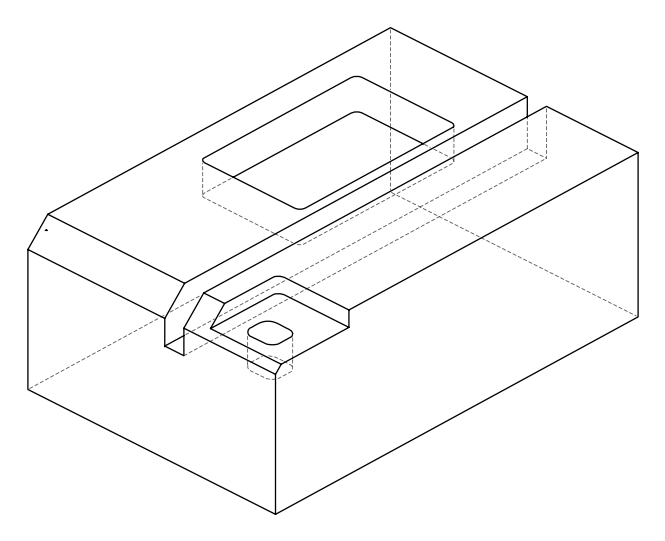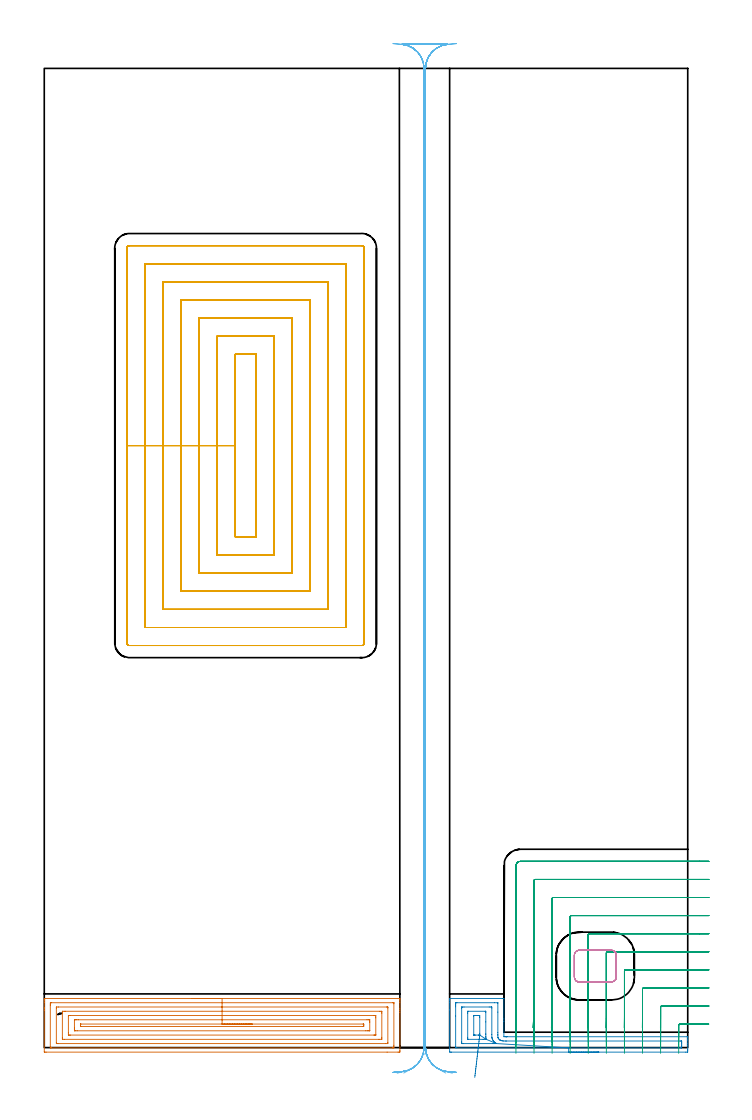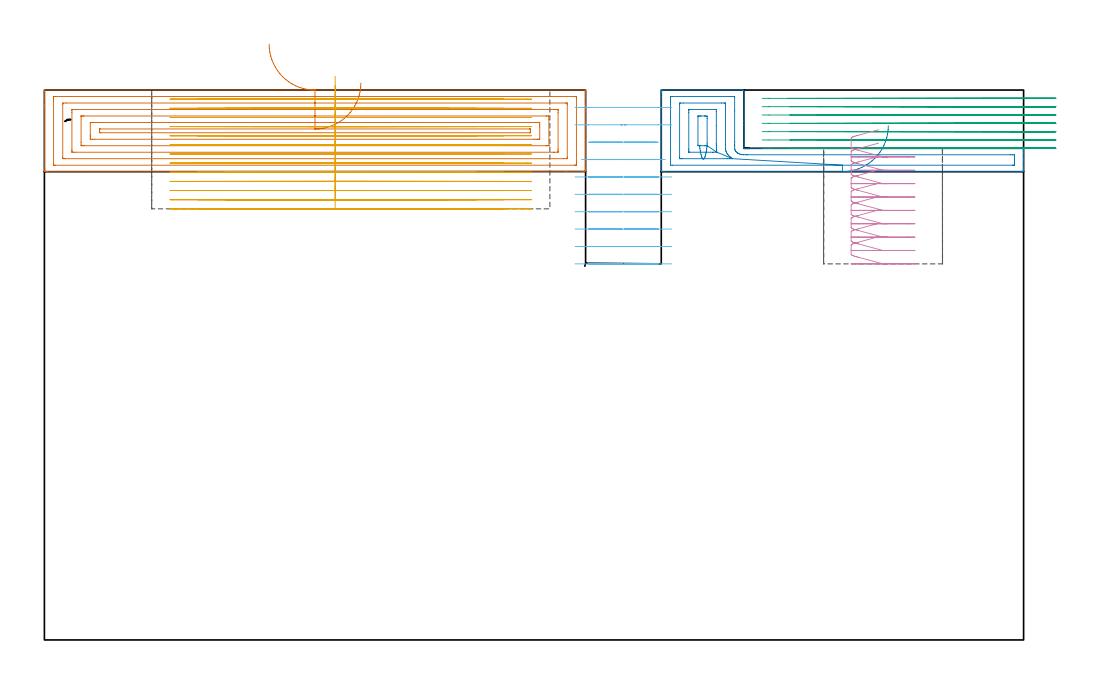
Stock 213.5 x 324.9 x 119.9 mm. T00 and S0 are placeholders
(PLAN: 6 operations, 4 tool changes, 88.9 min)
(1 AREA_MILL | FG_CHAMFER_SURFACE | UGT0205_001 | 6.85 min | 19904 mm3)
(2 AREA_MILL_1 | FG_CHAMFER_SURFACE_1 | UGT0205_001 | 2.33 min | 12997 mm3)
(3 MILL_CORNER_NOTCH_RECTANGULAR | CORNER_NOTCH_RECTANGULAR | NXT0201_009 | Follow Part, ap 2, ae 75% | 10.9 min | 42523 mm3)
(4 MILL_RECTANGULAR_POCKET | POCKET_RECTANGULAR_STRAIGHT | NXT0201_011 | Follow Part, ap 3, ae 75% | 1.69 min | 13440 mm3)
(5 MILL_RECTANGULAR_POCKET_1 | POCKET_RECTANGULAR_STRAIGHT_1 | NXT0201_009 | Follow Part, ap 2, ae 75% | 52.76 min | 315823 mm3)
(6 MILL_RECTANGULAR_SLOT | SLOT_RECTANGULAR | NXT0201_012 | Follow Part, ap 4, ae 75% | 14.38 min | 201051 mm3)
(TOOL UGT0205_001 | Chamfer Mill 20 x 3 x 45 deg. | D20 FL50 Z2)
(TOOL NXT0201_009 | ENDMILL 8mm [2P460-0800-NA 1630] | D8 FL26 Z6)
(TOOL NXT0201_011 | ENDMILL 12mm [2P460-1200-NA 1630] | D12 FL38 Z6)
(TOOL NXT0201_012 | ENDMILL 16mm [2P460-1600-NA 1630] | D16 FL38 Z6)
(OP 1 AREA_MILL)
G17 G21 G94 G90
T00 M6
G54
G17 G0 G90 X49. Y16.3 S1061 M3
G43 Z129.9 H0
G94 G1 X49.038 Z129.028 F250.
X49.152 Z128.163
X49.341 Z127.312
X49.603 Z126.48
X49.937 Z125.674
X50.34 Z124.9
X50.808 Z124.164
X51.34 Z123.472
X51.929 Z122.829
X52.572 Z122.239
X53.264 Z121.708
X54. Z121.24
X54.774 Z120.837
X55.58 Z120.503
X56.412 Z120.241
X57.264 Z120.052
X58.128 Z119.938
X59. Z119.9
X117.851
X117.991 Y16.297 Z119.888
X117.993 Y16.283 Z119.874
X118. Y15.969 Z119.568
Y15.51 Z119.109
Y14.919 Z118.514
Y12.855 Z116.452
Y12.265 Z115.86
Y11.675 Z115.271
Y-1.004 Z102.593
X117.998 Y-1.301 Z102.296
X117.99 Y-1.492 Z102.105
X117.798 Y-1.499 Z102.099
X117.405 Y-1.5 Z102.1
X113.755
X0.595
X0.199 Y-1.496 Z102.102
X0.01 Y-1.492 Z102.106
X0. Y-1.299 Z102.298
Y12.265 Z115.86
Y12.855 Z116.452
Y13.15 Z116.747
Y14.919 Z118.514
Y15.51 Z119.109
Y15.969 Z119.568
X0.007 Y16.283 Z119.874
X0.009 Y16.297 Z119.888
X0.149 Y16.3 Z119.9
X59.
Y14.886 Z118.486
X115.656
X115.842 Y14.885 Z118.485
X115.935 Y14.882 Z118.482
X115.979 Y14.879 Z118.479
X115.99 Y14.876 Z118.476
X115.993 Y14.861 Z118.461
X115.997 Y14.766 Z118.366
X116. Y14.545 Z118.145
Y0.765 Z104.365
X115.998 Y0.392 Z103.992
X115.991 Y0.015 Z103.615
X115.987 Y-0.079 Z103.521
X115.943 Y-0.081 Z103.519
X115.836 Y-0.084 Z103.516
X115.622 Y-0.086 Z103.514
X115.588
X2.344
X2.158 Y-0.085 Z103.515
X2.065 Y-0.082 Z103.518
X2.021 Y-0.079 Z103.521
X2.01 Y-0.076 Z103.524
X2.007 Y-0.061 Z103.539
X2.003 Y0.034 Z103.634
X2. Y0.255 Z103.855
Y14.035 Z117.635
X2.002 Y14.408 Z118.008
X2.009 Y14.785 Z118.385
X2.013 Y14.879 Z118.479
X2.057 Y14.881 Z118.481
X2.164 Y14.884 Z118.484
X2.378 Y14.886 Z118.486
X2.412
X59.
Y13.472 Z117.072
X113.515 Y13.471 Z117.071
X113.839 Y13.47 Z117.07
X113.946 Y13.467 Z117.067
X113.977 Y13.465 Z117.065
X113.99 Y13.416 Z117.016
X113.996 Y13.31 Z116.91
X113.999 Y13.15 Z116.75
Y1.65 Z105.25
X113.998 Y1.492 Z105.092
X113.99 Y1.337 Z104.937
X113.839 Y1.334 Z104.934
X113.27 Y1.329 Z104.929
X4.485
X4.161 Y1.33 Z104.93
X4.054 Y1.332 Z104.932
X4.023 Y1.335 Z104.935
X4.01 Y1.384 Z104.984
X4.004 Y1.49 Z105.09
X4.001 Y1.65 Z105.25
Y13.15 Z116.75
X4.002 Y13.308 Z116.908
X4.01 Y13.463 Z117.063
X4.161 Y13.466 Z117.066
X4.73 Y13.471 Z117.071
X59. Y13.472 Z117.072
Y12.057 Z115.657
X111.374
X111.907 Y12.052 Z115.652
X111.965 Y12.05 Z115.65
X111.99 Y12.042 Z115.642
X111.992 Y11.999 Z115.599
X111.996 Y11.812 Z115.412
X112. Y11.436 Z115.036
Y3.419 Z107.019
X111.996 Y3.004 Z106.604
X111.992 Y2.797 Z106.397
X111.99 Y2.752 Z106.352
X111.942 Y2.749 Z106.349
X111.843 Y2.746 Z106.346
X111.164 Y2.743 Z106.343
X110.954
X6.626
X6.093 Y2.748 Z106.348
X6.035 Y2.75 Z106.35
X6.01 Y2.758 Z106.358
X6.008 Y2.801 Z106.401
X6.004 Y2.988 Z106.588
X6. Y3.364 Z106.964
Y11.381 Z114.981
X6.004 Y11.796 Z115.396
X6.008 Y12.003 Z115.603
X6.01 Y12.048 Z115.648
X6.058 Y12.051 Z115.651
X6.158 Y12.054 Z115.654
X6.836 Y12.057 Z115.657
X7.046
X59.
Y10.643 Z114.243
X109.38
X109.528 Y10.642 Z114.242
X109.824 Y10.636 Z114.236
X109.991 Y10.631 Z114.231
X109.994 Y10.584 Z114.184
X109.997 Y10.496 Z114.096
X110. Y9.881 Z113.481
Y4.227 Z107.827
X109.999 Y4.189 Z107.789
X109.995 Y4.17 Z107.77
X109.992 Y4.166 Z107.766
X109.972 Y4.163 Z107.763
X109.676 Y4.158 Z107.758
X109.528 Y4.157 Z107.757
X109.38
X8.62
X8.472 Y4.158 Z107.758
X8.176 Y4.164 Z107.764
X8.009 Y4.169 Z107.769
X8.006 Y4.216 Z107.816
X8.003 Y4.304 Z107.904
X8. Y4.919 Z108.519
Y10.573 Z114.173
X8.001 Y10.611 Z114.211
X8.005 Y10.63 Z114.23
X8.008 Y10.634 Z114.234
X8.029 Y10.637 Z114.237
X8.324 Y10.642 Z114.242
X8.472 Y10.643 Z114.243
X8.62
X59.
Y9.229 Z112.829
X107.091
X107.597 Y9.227 Z112.827
X107.987 Y9.225 Z112.825
X107.991 Y9.222 Z112.822
X107.997 Y9.214 Z112.814
X107.999 Y8.727 Z112.327
X108. Y8.327 Z111.927
X107.998 Y5.675 Z109.275
X107.994 Y5.616 Z109.216
X107.991 Y5.585 Z109.185
X107.973 Y5.578 Z109.178
X107.85 Y5.575 Z109.175
X107.597 Y5.573 Z109.173
X107.211 Y5.571 Z109.171
X106.705
X10.909
X10.403 Y5.573 Z109.173
X10.013 Y5.575 Z109.175
X10.009 Y5.578 Z109.178
X10.003 Y5.586 Z109.186
X10.001 Y6.073 Z109.673
X10. Y6.473 Z110.073
X10.002 Y9.125 Z112.725
X10.006 Y9.184 Z112.784
X10.01 Y9.215 Z112.815
X10.027 Y9.222 Z112.822
X10.15 Y9.225 Z112.825
X10.403 Y9.227 Z112.827
X10.789 Y9.229 Z112.829
X11.295
X59.
Y7.815 Z111.415
X105.813 Y7.814 Z111.414
X105.843 Y7.813 Z111.413
X105.991 Y7.802 Z111.402
X105.998 Y7.761 Z111.361
X105.999 Y7.747 Z111.347
X106. Y7.657 Z111.257
X105.999 Y7.307 Z110.907
X105.998 Y7.215 Z110.815
X105.99 Y7.03 Z110.63
X105.987 Y6.991 Z110.591
X105.969 Y6.989 Z110.589
X105.918 Y6.987 Z110.587
X105.813 Y6.985 Z110.585
X105.786
X12.187 Y6.986 Z110.586
X12.157 Y6.987 Z110.587
X12.009 Y6.998 Z110.598
X12.002 Y7.039 Z110.639
X12.001 Y7.053 Z110.653
X12. Y7.143 Z110.743
Y7.246 Z110.846
X12.005 Y7.598 Z111.198
X12.01 Y7.767 Z111.367
X12.017 Y7.809 Z111.409
X12.023 Y7.811 Z111.411
X12.075 Y7.813 Z111.413
X12.183 Y7.815 Z111.415
X59.
X59.872 Z111.453
X60.736 Z111.567
X61.588 Z111.755
X62.42 Z112.018
X63.226 Z112.352
X64. Z112.754
X64.736 Z113.223
X65.428 Z113.754
X66.071 Z114.344
X66.66 Z114.987
X67.192 Z115.679
X67.66 Z116.415
X68.063 Z117.188
X68.397 Z117.994
X68.659 Z118.826
X68.848 Z119.678
X68.962 Z120.543
X69. Z121.415
G0 Z129.9
M5
M2
(OP 2 AREA_MILL_1)
G17 G21 G94 G90
T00 M6
G54
G17 G0 G90 X184. Y-1.5 S1061 M3
G43 Z129.9 H0
Z112.1
G94 G1 X183.962 Z111.228 F250.
X183.848 Z110.364
X183.659 Z109.512
X183.397 Z108.68
X183.063 Z107.874
X182.66 Z107.1
X182.191 Z106.364
X181.66 Z105.672
X181.071 Z105.029
X180.428 Z104.44
X179.736 Z103.908
X179. Z103.44
X178.226 Z103.037
X177.42 Z102.703
X176.588 Z102.441
X175.736 Z102.252
X174.872 Z102.138
X174. Z102.1
X135.123
X134.727 Y-1.496 Z102.102
X134.51 Y-1.492 Z102.106
X134.5 Y-1.272 Z102.326
Y12.533 Z116.129
Y14.919 Z118.514
Y15.618 Z119.217
Y15.909 Z119.508
Y16.282 Z119.873
X134.51 Y16.301 Z119.892
X134.635 Y16.3 Z119.898
X134.676 Y16.299 Z119.899
X152.104 Y16.3 Z119.9
X152.491 Y16.293 Z119.893
X152.5 Y16.252 Z119.852
Y9.511 Z113.111
Y8.727 Z112.321
Y3.603 Z107.197
X152.998 Y3.602
X153.159 Y3.61 Z107.189
X153.187
X153.277 Y3.6 Z107.2
X153.453
X153.456 Y3.606 Z107.186
X153.468 Y3.602 Z107.192
X153.48 Y3.6 Z107.2
X213.324
X213.49 Y3.597 Z107.188
X213.496 Y3.53 Z107.122
X213.5 Y3.457 Z107.057
Y3.233 Z106.832
Y2.535 Z106.129
Y1.301 Z104.898
Y0.765 Z104.359
Y-0.736 Z102.86
X213.497 Y-1.004 Z102.592
X213.491 Y-1.491 Z102.105
X213.372 Y-1.494 Z102.103
X212.877 Y-1.5 Z102.1
X174.
Y-0.086 Z103.514
X136.876 Y-0.085 Z103.515
X136.51 Y-0.077 Z103.523
X136.506 Y0.039 Z103.639
X136.501 Y0.286 Z103.886
X136.5 Y10.46 Z114.06
Y13.557 Z117.157
X136.501 Y14.035 Z117.635
X136.502 Y14.439 Z118.039
X136.51 Y14.847 Z118.447
X136.517 Y14.879 Z118.479
X136.536 Y14.881 Z118.481
X136.589 Y14.883 Z118.483
X136.696 Y14.884 Z118.484
X136.911 Y14.885 Z118.485
X149.423 Y14.886 Z118.486
X150.316 Y14.884 Z118.484
X150.353
X150.491 Y14.875 Z118.475
X150.497 Y14.835 Z118.435
X150.499 Y14.822 Z118.422
X150.5 Y11.778 Z115.378
Y5.007 Z108.607
X150.502 Y4.304 Z107.904
X150.503 Y4.119 Z107.719
X150.526 Y3.419 Z107.019
X150.553 Y3.308 Z106.908
X150.627 Y3.112 Z106.712
X150.722 Y2.969 Z106.569
X150.854 Y2.809 Z106.409
X151.113 Y2.591 Z106.191
X151.188 Y2.535 Z106.135
X151.21 Y2.52 Z106.12
X151.245 Y2.5 Z106.1
X151.582 Y2.352 Z105.952
X151.79 Y2.286 Z105.886
X152.104 Y2.221 Z105.821
X152.449 Y2.193 Z105.793
X152.998 Y2.188 Z105.788
X153.35 Y2.186 Z105.786
X210.549 Y2.185 Z105.785
X211.089 Y2.182 Z105.782
X211.449 Y2.179 Z105.779
X211.49 Y2.172 Z105.772
X211.496 Y2.132 Z105.732
X211.499 Y1.65 Z105.25
X211.5 Y1.244 Z104.844
X211.499 Y0.765 Z104.365
X211.498 Y0.361 Z103.961
X211.49 Y-0.047 Z103.553
X211.483 Y-0.08 Z103.52
X211.464 Y-0.081 Z103.519
X211.412 Y-0.084 Z103.516
X211.304 Y-0.085 Z103.515
X211.089 Y-0.086 Z103.514
X174.
X150.048 Y1.335 Z104.935
X149.744 Y1.331 Z104.931
X149.423 Y1.33 Z104.93
X148.854 Y1.329 Z104.929
X139.022
X138.698 Y1.33 Z104.93
X138.59 Y1.332 Z104.932
X138.513 Y1.335 Z104.935
X138.508 Y1.454 Z105.054
X138.503 Y1.65 Z105.25
X138.5 Y1.845 Z105.445
X138.501 Y13.15 Z116.75
Y13.345 Z116.945
X138.506 Y13.411 Z117.011
X138.51 Y13.458 Z117.058
X138.538 Y13.464 Z117.064
X138.698 Y13.466 Z117.066
X139.269 Y13.47 Z117.07
X147.635 Y13.471 Z117.071
X148.206 Y13.47 Z117.07
X148.388 Y13.466 Z117.066
X148.447 Y13.464 Z117.064
X148.49 Y13.451 Z117.051
X148.5 Y13.15 Z116.75
X148.501 Y4.304 Z107.904
X148.516 Y3.432 Z107.032
X148.517 Y3.419 Z107.019
X148.529 Y3.265 Z106.865
X148.604 Y2.991 Z106.591
X148.651 Y2.869 Z106.469
X148.715 Y2.711 Z106.311
X148.808 Y2.535 Z106.135
X148.957 Y2.303 Z105.903
X149.061 Y2.176 Z105.776
X149.178 Y2.038 Z105.638
X149.423 Y1.815 Z105.415
X149.62 Y1.65 Z105.25
X150.048 Y1.335 Z104.935
X146.613 Y2.753 Z106.353
X146.524 Y2.749 Z106.349
X145.848 Y2.744 Z106.344
X145.637 Y2.743 Z106.343
X140.62
X140.565 Y2.744 Z106.344
X140.526 Y2.747 Z106.347
X140.51 Y2.749 Z106.349
X140.509 Y2.769 Z106.369
X140.504 Y2.981 Z106.581
X140.5 Y3.405 Z107.005
Y11.366 Z114.966
X140.505 Y11.816 Z115.416
X140.51 Y12.033 Z115.633
X140.514 Y12.05 Z115.65
X140.54 Y12.052 Z115.652
X140.599 Y12.055 Z115.655
X140.697 Y12.056 Z115.656
X146.287 Y12.057 Z115.657
X146.401 Y12.055 Z115.655
X146.458 Y12.053 Z115.653
X146.481 Y12.051 Z115.651
X146.49 Y12.04 Z115.64
X146.498 Y11.622 Z115.222
X146.5 Y8.524 Z112.124
X146.501 Y4.542 Z108.142
X146.504 Y4.304 Z107.904
X146.515 Y3.643 Z107.243
X146.526 Y3.419 Z107.019
X146.557 Y3.074 Z106.674
X146.613 Y2.753 Z106.353
X144.493 Y4.17 Z107.77
X144.487 Y4.164 Z107.764
X144.456 Y4.161 Z107.761
X144.357 Y4.158 Z107.758
X144.209 Y4.157 Z107.757
X144.06
X143.018 Y4.158 Z107.758
X142.721 Y4.161 Z107.761
X142.526 Y4.164 Z107.764
X142.509 Y4.171 Z107.771
X142.506 Y4.182 Z107.782
X142.503 Y4.21 Z107.81
X142.501 Y4.304 Z107.904
Y10.496 Z114.096
X142.503 Y10.579 Z114.179
X142.506 Y10.619 Z114.219
X142.509 Y10.634 Z114.234
X142.576 Y10.636 Z114.236
X142.871 Y10.641 Z114.241
X143.019 Y10.642 Z114.242
X143.167
X143.913
X144.06
X144.208 Y10.64 Z114.24
X144.49 Y10.634 Z114.234
X144.493 Y10.496 Z114.096
X144.499 Y10.062 Z113.662
X144.5 Y4.753 Z108.353
X144.499 Y4.304 Z107.904
X144.496 Y4.195 Z107.795
X144.493 Y4.17 Z107.77
X144.417 Y3.529 Z107.183
X144.336 Y2.84 Z106.654
X144.25 Y2.107 Z106.188
X144.16 Y1.338 Z105.788
X144.065 Y0.536 Z105.456
X143.968 Y-0.291 Z105.197
X143.868 Y-1.138 Z105.011
X143.767 Y-1.997 Z104.9
X143.665 Y-2.863 Z104.865
X143.564 Y-3.728 Z104.906
X143.463 Y-4.587 Z105.023
X143.363 Y-5.432 Z105.215
X143.266 Y-6.258 Z105.48
X143.172 Y-7.057 Z105.817
X143.082 Y-7.824 Z106.222
X142.996 Y-8.553 Z106.693
X142.915 Y-9.239 Z107.227
X142.841 Y-9.875 Z107.818
G0 Z129.9
M5
M2
(OP 3 MILL_CORNER_NOTCH_RECTANGULAR)
G17 G21 G94 G90
T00 M6
G54
G17 G0 G90 X220.5 Y13.8 S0 M3
G43 Z129.9 H1
Z118.086
G94 G1 X217.5 F250.
X204.896 F500.
G3 X204.5 Y13.404 R0.4
G1 Y10.466
G2 X204.492 Y9.6 R48.
G1 X204.438 Y6.6 F250.
G0 Z129.9
X220.5 Y19.8
Z118.086
G1 X217.5
X198.896 F500.
G3 X198.5 Y19.404 R0.4
G1 Y10.466
G2 X198.491 Y9.6 R42.
G1 X198.429 Y6.601 F250.
G0 Z129.9
X220.5 Y25.8
Z118.086
G1 X217.5
X192.897 F500.
G3 X192.5 Y25.403 R0.4
G1 Y10.466
G2 X192.49 Y9.6 R36.
G1 X192.417 Y6.601 F250.
G0 Z129.9
X220.5 Y31.8
Z118.086
G1 X217.5
X186.897 F500.
G3 X186.5 Y31.403 R0.4
G1 Y10.466
G2 X186.488 Y9.6 R30.
G1 X186.401 Y6.601 F250.
G0 Z129.9
X220.5 Y37.8
Z118.086
G1 X217.5
X180.897 F500.
G3 X180.5 Y37.403 R0.4
G1 Y10.466
G2 X180.484 Y9.6 R24.
G1 X180.376 Y6.602 F250.
G0 Z129.9
X220.5 Y43.8
Z118.086
G1 X217.5
X174.897 F500.
G3 X174.5 Y43.403 R0.4
G1 Y10.466
G2 X174.479 Y9.6 R18.
G1 X174.335 Y6.603 F250.
G0 Z129.9
X220.5 Y49.8
Z118.086
G1 X217.5
X168.897 F500.
G3 X168.5 Y49.403 R0.4
G1 Y10.466
G2 X168.469 Y9.6 R12.
G1 X168.252 Y6.608 F250.
G0 Z129.9
X220.5 Y55.8
Z118.086
G1 X217.5
X162.897 F500.
G3 X162.5 Y55.403 R0.4
G1 Y10.466
G2 X162.437 Y9.6 R6.
G1 X162.004 Y6.631 F250.
G0 Z129.9
X220.5 Y61.8
Z118.086
G1 X217.5
X158. F500.
G3 X156.5 Y60.3 R1.5
G1 Y10.466
Y7.466 F250.
G0 Z129.9
X220.5 Y13.8
Z116.271
G1 X217.5
X204.896 F500.
G3 X204.5 Y13.404 R0.4
G1 Y9.6
Y6.6 F250.
G0 Z129.9
X220.5 Y19.8
Z116.271
G1 X217.5
X198.896 F500.
G3 X198.5 Y19.404 R0.4
G1 Y9.6
Y6.6 F250.
G0 Z129.9
X220.5 Y25.8
Z116.271
G1 X217.5
X192.897 F500.
G3 X192.5 Y25.403 R0.4
G1 Y9.6
Y6.6 F250.
G0 Z129.9
X220.5 Y31.8
Z116.271
G1 X217.5
X186.897 F500.
G3 X186.5 Y31.403 R0.4
G1 Y9.6
Y6.6 F250.
G0 Z129.9
X220.5 Y37.8
Z116.271
G1 X217.5
X180.897 F500.
G3 X180.5 Y37.403 R0.4
G1 Y9.6
Y6.6 F250.
G0 Z129.9
X220.5 Y43.8
Z116.271
G1 X217.5
X174.897 F500.
G3 X174.5 Y43.403 R0.4
G1 Y9.6
Y6.6 F250.
G0 Z129.9
X220.5 Y49.8
Z116.271
G1 X217.5
X168.897 F500.
G3 X168.5 Y49.403 R0.4
G1 Y9.6
Y6.6 F250.
G0 Z129.9
X220.5 Y55.8
Z116.271
G1 X217.5
X162.897 F500.
G3 X162.5 Y55.403 R0.4
G1 Y9.6
Y6.6 F250.
G0 Z129.9
X220.5 Y61.8
Z116.271
G1 X217.5
X158. F500.
G3 X156.5 Y60.3 R1.5
G1 Y9.6
Y6.6 F250.
G0 Z129.9
X220.5 Y13.8
Z114.457
G1 X217.5
X204.896 F500.
G3 X204.5 Y13.404 R0.4
G1 Y8.357
Y5.357 F250.
G0 Z129.9
X220.5 Y19.8
Z114.457
G1 X217.5
X198.896 F500.
G3 X198.5 Y19.404 R0.4
G1 Y8.357
Y5.357 F250.
G0 Z129.9
X220.5 Y25.8
Z114.457
G1 X217.5
X192.897 F500.
G3 X192.5 Y25.403 R0.4
G1 Y8.357
Y5.357 F250.
G0 Z129.9
X220.5 Y31.8
Z114.457
G1 X217.5
X186.897 F500.
G3 X186.5 Y31.403 R0.4
G1 Y8.357
Y5.357 F250.
G0 Z129.9
X220.5 Y37.8
Z114.457
G1 X217.5
X180.897 F500.
G3 X180.5 Y37.403 R0.4
G1 Y8.357
Y5.357 F250.
G0 Z129.9
X220.5 Y43.8
Z114.457
G1 X217.5
X174.897 F500.
G3 X174.5 Y43.403 R0.4
G1 Y8.357
Y5.357 F250.
G0 Z129.9
X220.5 Y49.8
Z114.457
G1 X217.5
X168.897 F500.
G3 X168.5 Y49.403 R0.4
G1 Y8.357
Y5.357 F250.
G0 Z129.9
X220.5 Y55.8
Z114.457
G1 X217.5
X162.897 F500.
G3 X162.5 Y55.403 R0.4
G1 Y8.357
Y5.357 F250.
G0 Z129.9
X220.5 Y61.8
Z114.457
G1 X217.5
X158. F500.
G3 X156.5 Y60.3 R1.5
G1 Y8.357
Y5.357 F250.
G0 Z129.9
X219.411 Y7.8
Z112.643
G1 X216.411
X210.896
G3 X210.5 Y7.404 R0.4
G1 Y6.543
Y3.543
G0 Z129.9
X220.5 Y13.8
Z112.643
G1 X217.5
X204.896 F500.
G3 X204.5 Y13.404 R0.4
G1 Y6.543
Y3.543 F250.
G0 Z129.9
X220.5 Y19.8
Z112.643
G1 X217.5
X198.896 F500.
G3 X198.5 Y19.404 R0.4
G1 Y6.543
Y3.543 F250.
G0 Z129.9
X220.5 Y25.8
Z112.643
G1 X217.5
X192.897 F500.
G3 X192.5 Y25.403 R0.4
G1 Y6.543
Y3.543 F250.
G0 Z129.9
X220.5 Y31.8
Z112.643
G1 X217.5
X186.897 F500.
G3 X186.5 Y31.403 R0.4
G1 Y6.543
Y3.543 F250.
G0 Z129.9
X220.5 Y37.8
Z112.643
G1 X217.5
X180.897 F500.
G3 X180.5 Y37.403 R0.4
G1 Y6.543
Y3.543 F250.
G0 Z129.9
X220.5 Y43.8
Z112.643
G1 X217.5
X174.897 F500.
G3 X174.5 Y43.403 R0.4
G1 Y6.543
Y3.543 F250.
G0 Z129.9
X220.5 Y49.8
Z112.643
G1 X217.5
X168.897 F500.
G3 X168.5 Y49.403 R0.4
G1 Y6.543
Y3.543 F250.
G0 Z129.9
X220.5 Y55.8
Z112.643
G1 X217.5
X162.897 F500.
G3 X162.5 Y55.403 R0.4
G1 Y6.543
Y3.543 F250.
G0 Z129.9
X220.5 Y61.8
Z112.643
G1 X217.5
X158. F500.
G3 X156.5 Y60.3 R1.5
G1 Y6.543
Y3.543 F250.
G0 Z129.9
X220.39 Y7.8
Z110.829
G1 X217.39
X210.896 F500.
G3 X210.5 Y7.404 R0.4
G1 Y4.729
Y1.729 F250.
G0 Z129.9
X220.5 Y13.8
Z110.829
G1 X217.5
X204.896 F500.
G3 X204.5 Y13.404 R0.4
G1 Y4.729
Y1.729 F250.
G0 Z129.9
X220.5 Y19.8
Z110.829
G1 X217.5
X198.896 F500.
G3 X198.5 Y19.404 R0.4
G1 Y4.729
Y1.729 F250.
G0 Z129.9
X220.5 Y25.8
Z110.829
G1 X217.5
X192.897 F500.
G3 X192.5 Y25.403 R0.4
G1 Y4.729
Y1.729 F250.
G0 Z129.9
X220.5 Y31.8
Z110.829
G1 X217.5
X186.897 F500.
G3 X186.5 Y31.403 R0.4
G1 Y4.729
Y1.729 F250.
G0 Z129.9
X220.5 Y37.8
Z110.829
G1 X217.5
X180.897 F500.
G3 X180.5 Y37.403 R0.4
G1 Y4.729
Y1.729 F250.
G0 Z129.9
X220.5 Y43.8
Z110.829
G1 X217.5
X174.897 F500.
G3 X174.5 Y43.403 R0.4
G1 Y4.729
Y1.729 F250.
G0 Z129.9
X220.5 Y49.8
Z110.829
G1 X217.5
X168.897 F500.
G3 X168.5 Y49.403 R0.4
G1 Y4.729
Y1.729 F250.
G0 Z129.9
X220.5 Y55.8
Z110.829
G1 X217.5
X162.897 F500.
G3 X162.5 Y55.403 R0.4
G1 Y4.729
Y1.729 F250.
G0 Z129.9
X220.5 Y61.8
Z110.829
G1 X217.5
X158. F500.
G3 X156.5 Y60.3 R1.5
G1 Y4.729
Y1.729 F250.
G0 Z129.9
X220.5 Y7.8
Z109.014
G1 X217.5
X210.896 F500.
G3 X210.5 Y7.404 R0.4
G1 Y2.914
Y-0.086 F250.
G0 Z129.9
X220.5 Y13.8
Z109.014
G1 X217.5
X204.896 F500.
G3 X204.5 Y13.404 R0.4
G1 Y2.914
Y-0.086 F250.
G0 Z129.9
X220.5 Y19.8
Z109.014
G1 X217.5
X198.896 F500.
G3 X198.5 Y19.404 R0.4
G1 Y2.914
Y-0.086 F250.
G0 Z129.9
X220.5 Y25.8
Z109.014
G1 X217.5
X192.897 F500.
G3 X192.5 Y25.403 R0.4
G1 Y2.914
Y-0.086 F250.
G0 Z129.9
X220.5 Y31.8
Z109.014
G1 X217.5
X186.897 F500.
G3 X186.5 Y31.403 R0.4
G1 Y2.914
Y-0.086 F250.
G0 Z129.9
X220.5 Y37.8
Z109.014
G1 X217.5
X180.897 F500.
G3 X180.5 Y37.403 R0.4
G1 Y2.914
Y-0.086 F250.
G0 Z129.9
X220.5 Y43.8
Z109.014
G1 X217.5
X174.897 F500.
G3 X174.5 Y43.403 R0.4
G1 Y2.914
Y-0.086 F250.
G0 Z129.9
X220.5 Y49.8
Z109.014
G1 X217.5
X168.897 F500.
G3 X168.5 Y49.403 R0.4
G1 Y2.914
Y-0.086 F250.
G0 Z129.9
X220.5 Y55.8
Z109.014
G1 X217.5
X162.897 F500.
G3 X162.5 Y55.403 R0.4
G1 Y2.914
Y-0.086 F250.
G0 Z129.9
X220.5 Y61.8
Z109.014
G1 X217.5
X158. F500.
G3 X156.5 Y60.3 R1.5
G1 Y2.914
Y-0.086 F250.
G0 Z129.9
X220.5 Y7.8
Z107.2
G1 X217.5
X210.896 F500.
G3 X210.5 Y7.404 R0.4
G1 Y1.102
Y-1.898 F250.
G0 Z129.9
X220.5 Y13.8
Z107.2
G1 X217.5
X204.896 F500.
G3 X204.5 Y13.404 R0.4
G1 Y1.101
Y-1.899 F250.
G0 Z129.9
X220.5 Y19.8
Z107.2
G1 X217.5
X198.896 F500.
G3 X198.5 Y19.404 R0.4
G1 Y1.101
Y-1.899 F250.
G0 Z129.9
X220.5 Y25.8
Z107.2
G1 X217.5
X192.897 F500.
G3 X192.5 Y25.403 R0.4
G1 Y1.101
Y-1.899 F250.
G0 Z129.9
X220.5 Y31.8
Z107.2
G1 X217.5
X186.897 F500.
G3 X186.5 Y31.403 R0.4
G1 Y1.101
Y-1.899 F250.
G0 Z129.9
X220.5 Y37.8
Z107.2
G1 X217.5
X180.897 F500.
G3 X180.5 Y37.403 R0.4
G1 Y1.101
Y-1.899 F250.
G0 Z129.9
X220.5 Y43.8
Z107.2
G1 X217.5
X174.897 F500.
G3 X174.5 Y43.403 R0.4
G1 Y1.101
Y-1.899 F250.
G0 Z129.9
X220.5 Y49.8
Z107.2
G1 X217.5
X168.897 F500.
G3 X168.5 Y49.403 R0.4
G1 Y1.101
Y-1.899 F250.
G0 Z129.9
X220.5 Y55.8
Z107.2
G1 X217.5
X162.897 F500.
G3 X162.5 Y55.403 R0.4
G1 Y1.101
Y-1.899 F250.
G0 Z129.9
X220.5 Y61.8
Z107.2
G1 X217.5
X158. F500.
G3 X156.5 Y60.3 R1.5
G1 Y1.101
Y-1.899 F250.
G0 Z129.9
M5
M2
(OP 4 MILL_RECTANGULAR_POCKET)
G17 G21 G94 G90
T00 M6
G54
G17 G0 G90 X181.892 Y32.3 S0 M3
G43 Z129.9 H1
Z111.238
G94 G1 X177.373 Z110.028 F250.
X177.055 Y32.242 Z109.941
X176.755 Y32.122 Z109.854
X176.485 Y31.943 Z109.768
X176.257 Y31.715 Z109.681
X176.078 Y31.445 Z109.594
X175.958 Y31.145 Z109.508
X175.9 Y30.827 Z109.421
Y23.273 Z107.397
X175.958 Y22.955 Z107.31
X176.078 Y22.655 Z107.224
X176.257 Y22.385 Z107.137
X176.485 Y22.157 Z107.05
X176.755 Y21.978 Z106.964
X177.055 Y21.858 Z106.877
X177.373 Y21.8 Z106.79
X177.5 Z106.757
X182.85 Z105.323
X188.2 F500.
G3 X189.8 Y23.4 R1.6
G1 Y30.7
G3 X188.2 Y32.3 R1.6
G1 X177.5
G3 X175.9 Y30.7 R1.6
G1 Y23.4
G3 X177.5 Y21.8 R1.6
G1 X182.85
X183.85
G0 X181.892 Y32.3 Z108.323
G1 X177.373 Z107.112 F250.
X177.055 Y32.242 Z107.025
X176.755 Y32.122 Z106.939
X176.485 Y31.943 Z106.852
X176.257 Y31.715 Z106.766
X176.078 Y31.445 Z106.679
X175.958 Y31.145 Z106.592
X175.9 Y30.827 Z106.506
Y23.273 Z104.482
X175.958 Y22.955 Z104.395
X176.078 Y22.655 Z104.308
X176.257 Y22.385 Z104.222
X176.485 Y22.157 Z104.135
X176.755 Y21.978 Z104.048
X177.055 Y21.858 Z103.962
X177.373 Y21.8 Z103.875
X177.5 Z103.841
X182.85 Z102.408
X188.2 F500.
G3 X189.8 Y23.4 R1.6
G1 Y30.7
G3 X188.2 Y32.3 R1.6
G1 X177.5
G3 X175.9 Y30.7 R1.6
G1 Y23.4
G3 X177.5 Y21.8 R1.6
G1 X182.85
X183.85
G0 X181.892 Y32.3 Z105.408
G1 X177.373 Z104.197 F250.
X177.055 Y32.242 Z104.11
X176.755 Y32.122 Z104.023
X176.485 Y31.943 Z103.937
X176.257 Y31.715 Z103.85
X176.078 Y31.445 Z103.763
X175.958 Y31.145 Z103.677
X175.9 Y30.827 Z103.59
Y23.273 Z101.566
X175.958 Y22.955 Z101.48
X176.078 Y22.655 Z101.393
X176.257 Y22.385 Z101.306
X176.485 Y22.157 Z101.22
X176.755 Y21.978 Z101.133
X177.055 Y21.858 Z101.046
X177.373 Y21.8 Z100.96
X177.5 Z100.926
X182.85 Z99.492
X188.2 F500.
G3 X189.8 Y23.4 R1.6
G1 Y30.7
G3 X188.2 Y32.3 R1.6
G1 X177.5
G3 X175.9 Y30.7 R1.6
G1 Y23.4
G3 X177.5 Y21.8 R1.6
G1 X182.85
X183.85
G0 X181.892 Y32.3 Z102.492
G1 X177.373 Z101.281 F250.
X177.055 Y32.242 Z101.195
X176.755 Y32.122 Z101.108
X176.485 Y31.943 Z101.021
X176.257 Y31.715 Z100.935
X176.078 Y31.445 Z100.848
X175.958 Y31.145 Z100.761
X175.9 Y30.827 Z100.675
Y23.273 Z98.651
X175.958 Y22.955 Z98.564
X176.078 Y22.655 Z98.478
X176.257 Y22.385 Z98.391
X176.485 Y22.157 Z98.304
X176.755 Y21.978 Z98.218
X177.055 Y21.858 Z98.131
X177.373 Y21.8 Z98.044
X177.5 Z98.01
X182.85 Z96.577
X188.2 F500.
G3 X189.8 Y23.4 R1.6
G1 Y30.7
G3 X188.2 Y32.3 R1.6
G1 X177.5
G3 X175.9 Y30.7 R1.6
G1 Y23.4
G3 X177.5 Y21.8 R1.6
G1 X182.85
X183.85
G0 X181.892 Y32.3 Z99.577
G1 X177.373 Z98.366 F250.
X177.055 Y32.242 Z98.279
X176.755 Y32.122 Z98.193
X176.485 Y31.943 Z98.106
X176.257 Y31.715 Z98.019
X176.078 Y31.445 Z97.933
X175.958 Y31.145 Z97.846
X175.9 Y30.827 Z97.759
Y23.273 Z95.736
X175.958 Y22.955 Z95.649
X176.078 Y22.655 Z95.562
X176.257 Y22.385 Z95.476
X176.485 Y22.157 Z95.389
X176.755 Y21.978 Z95.302
X177.055 Y21.858 Z95.216
X177.373 Y21.8 Z95.129
X177.5 Z95.095
X182.85 Z93.662
X188.2 F500.
G3 X189.8 Y23.4 R1.6
G1 Y30.7
G3 X188.2 Y32.3 R1.6
G1 X177.5
G3 X175.9 Y30.7 R1.6
G1 Y23.4
G3 X177.5 Y21.8 R1.6
G1 X182.85
X183.85
G0 X181.892 Y32.3 Z96.662
G1 X177.373 Z95.451 F250.
X177.055 Y32.242 Z95.364
X176.755 Y32.122 Z95.277
X176.485 Y31.943 Z95.191
X176.257 Y31.715 Z95.104
X176.078 Y31.445 Z95.017
X175.958 Y31.145 Z94.931
X175.9 Y30.827 Z94.844
Y23.273 Z92.82
X175.958 Y22.955 Z92.734
X176.078 Y22.655 Z92.647
X176.257 Y22.385 Z92.56
X176.485 Y22.157 Z92.474
X176.755 Y21.978 Z92.387
X177.055 Y21.858 Z92.3
X177.373 Y21.8 Z92.214
X177.5 Z92.18
X182.85 Z90.746
X188.2 F500.
G3 X189.8 Y23.4 R1.6
G1 Y30.7
G3 X188.2 Y32.3 R1.6
G1 X177.5
G3 X175.9 Y30.7 R1.6
G1 Y23.4
G3 X177.5 Y21.8 R1.6
G1 X182.85
X183.85
G0 X181.892 Y32.3 Z93.746
G1 X177.373 Z92.535 F250.
X177.055 Y32.242 Z92.449
X176.755 Y32.122 Z92.362
X176.485 Y31.943 Z92.275
X176.257 Y31.715 Z92.189
X176.078 Y31.445 Z92.102
X175.958 Y31.145 Z92.015
X175.9 Y30.827 Z91.929
Y23.273 Z89.905
X175.958 Y22.955 Z89.818
X176.078 Y22.655 Z89.731
X176.257 Y22.385 Z89.645
X176.485 Y22.157 Z89.558
X176.755 Y21.978 Z89.472
X177.055 Y21.858 Z89.385
X177.373 Y21.8 Z89.298
X177.5 Z89.264
X182.85 Z87.831
X188.2 F500.
G3 X189.8 Y23.4 R1.6
G1 Y30.7
G3 X188.2 Y32.3 R1.6
G1 X177.5
G3 X175.9 Y30.7 R1.6
G1 Y23.4
G3 X177.5 Y21.8 R1.6
G1 X182.85
X183.85
G0 X181.892 Y32.3 Z90.831
G1 X177.373 Z89.62 F250.
X177.055 Y32.242 Z89.533
X176.755 Y32.122 Z89.447
X176.485 Y31.943 Z89.36
X176.257 Y31.715 Z89.273
X176.078 Y31.445 Z89.187
X175.958 Y31.145 Z89.1
X175.9 Y30.827 Z89.013
Y23.273 Z86.989
X175.958 Y22.955 Z86.903
X176.078 Y22.655 Z86.816
X176.257 Y22.385 Z86.729
X176.485 Y22.157 Z86.643
X176.755 Y21.978 Z86.556
X177.055 Y21.858 Z86.469
X177.373 Y21.8 Z86.383
X177.5 Z86.349
X182.85 Z84.915
X188.2 F500.
G3 X189.8 Y23.4 R1.6
G1 Y30.7
G3 X188.2 Y32.3 R1.6
G1 X177.5
G3 X175.9 Y30.7 R1.6
G1 Y23.4
G3 X177.5 Y21.8 R1.6
G1 X182.85
X183.85
G0 X181.892 Y32.3 Z87.915
G1 X177.373 Z86.705 F250.
X177.055 Y32.242 Z86.618
X176.755 Y32.122 Z86.531
X176.485 Y31.943 Z86.445
X176.257 Y31.715 Z86.358
X176.078 Y31.445 Z86.271
X175.958 Y31.145 Z86.185
X175.9 Y30.827 Z86.098
Y23.273 Z84.074
X175.958 Y22.955 Z83.987
X176.078 Y22.655 Z83.901
X176.257 Y22.385 Z83.814
X176.485 Y22.157 Z83.727
X176.755 Y21.978 Z83.641
X177.055 Y21.858 Z83.554
X177.373 Y21.8 Z83.467
X177.5 Z83.434
X182.85 Z82.
X188.2 F500.
G3 X189.8 Y23.4 R1.6
G1 Y30.7
G3 X188.2 Y32.3 R1.6
G1 X177.5
G3 X175.9 Y30.7 R1.6
G1 Y23.4
G3 X177.5 Y21.8 R1.6
G1 X182.85
X183.85
G0 Z129.9
M5
M2
(OP 5 MILL_RECTANGULAR_POCKET_1)
G17 G21 G94 G90
T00 M6
G54
G17 G0 G90 X63.4 Y218.382 S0 M3
G43 Z129.9 H1
Z122.9
G94 G1 Y199.75 Z117.908 F250.
Y169.4 F500.
X70.2
Y230.1
X63.4
Y199.75
X57.4
Y163.4
X76.2
Y236.1
X57.4
Y199.75
X51.4
Y157.4
X82.2
Y242.1
X51.4
Y199.75
X45.4
Y151.4
X88.2
Y248.1
X45.4
Y199.75
X39.4
Y145.4
X94.2
Y254.1
X39.4
Y199.75
X33.4
Y139.4
X100.2
Y260.1
X33.4
Y199.75
X27.4
Y134.2
G3 X28.2 Y133.4 R0.8
G1 X105.4
G3 X106.2 Y134.2 R0.8
G1 Y265.3
G3 X105.4 Y266.1 R0.8
G1 X28.2
G3 X27.4 Y265.3 R0.8
G1 Y199.75
Y198.75
G0 X63.4 Y218.382 Z120.908
G1 Y199.75 Z115.915 F250.
Y169.4 F500.
X70.2
Y230.1
X63.4
Y199.75
X57.4
Y163.4
X76.2
Y236.1
X57.4
Y199.75
X51.4
Y157.4
X82.2
Y242.1
X51.4
Y199.75
X45.4
Y151.4
X88.2
Y248.1
X45.4
Y199.75
X39.4
Y145.4
X94.2
Y254.1
X39.4
Y199.75
X33.4
Y139.4
X100.2
Y260.1
X33.4
Y199.75
X27.4
Y134.2
G3 X28.2 Y133.4 R0.8
G1 X105.4
G3 X106.2 Y134.2 R0.8
G1 Y265.3
G3 X105.4 Y266.1 R0.8
G1 X28.2
G3 X27.4 Y265.3 R0.8
G1 Y199.75
Y198.75
G0 X63.4 Y218.382 Z118.915
G1 Y199.75 Z113.923 F250.
Y169.4 F500.
X70.2
Y230.1
X63.4
Y199.75
X57.4
Y163.4
X76.2
Y236.1
X57.4
Y199.75
X51.4
Y157.4
X82.2
Y242.1
X51.4
Y199.75
X45.4
Y151.4
X88.2
Y248.1
X45.4
Y199.75
X39.4
Y145.4
X94.2
Y254.1
X39.4
Y199.75
X33.4
Y139.4
X100.2
Y260.1
X33.4
Y199.75
X27.4
Y134.2
G3 X28.2 Y133.4 R0.8
G1 X105.4
G3 X106.2 Y134.2 R0.8
G1 Y265.3
G3 X105.4 Y266.1 R0.8
G1 X28.2
G3 X27.4 Y265.3 R0.8
G1 Y199.75
Y198.75
G0 X63.4 Y218.382 Z116.923
G1 Y199.75 Z111.931 F250.
Y169.4 F500.
X70.2
Y230.1
X63.4
Y199.75
X57.4
Y163.4
X76.2
Y236.1
X57.4
Y199.75
X51.4
Y157.4
X82.2
Y242.1
X51.4
Y199.75
X45.4
Y151.4
X88.2
Y248.1
X45.4
Y199.75
X39.4
Y145.4
X94.2
Y254.1
X39.4
Y199.75
X33.4
Y139.4
X100.2
Y260.1
X33.4
Y199.75
X27.4
Y134.2
G3 X28.2 Y133.4 R0.8
G1 X105.4
G3 X106.2 Y134.2 R0.8
G1 Y265.3
G3 X105.4 Y266.1 R0.8
G1 X28.2
G3 X27.4 Y265.3 R0.8
G1 Y199.75
Y198.75
G0 X63.4 Y218.382 Z114.931
G1 Y199.75 Z109.938 F250.
Y169.4 F500.
X70.2
Y230.1
X63.4
Y199.75
X57.4
Y163.4
X76.2
Y236.1
X57.4
Y199.75
X51.4
Y157.4
X82.2
Y242.1
X51.4
Y199.75
X45.4
Y151.4
X88.2
Y248.1
X45.4
Y199.75
X39.4
Y145.4
X94.2
Y254.1
X39.4
Y199.75
X33.4
Y139.4
X100.2
Y260.1
X33.4
Y199.75
X27.4
Y134.2
G3 X28.2 Y133.4 R0.8
G1 X105.4
G3 X106.2 Y134.2 R0.8
G1 Y265.3
G3 X105.4 Y266.1 R0.8
G1 X28.2
G3 X27.4 Y265.3 R0.8
G1 Y199.75
Y198.75
G0 X63.4 Y218.382 Z112.938
G1 Y199.75 Z107.946 F250.
Y169.4 F500.
X70.2
Y230.1
X63.4
Y199.75
X57.4
Y163.4
X76.2
Y236.1
X57.4
Y199.75
X51.4
Y157.4
X82.2
Y242.1
X51.4
Y199.75
X45.4
Y151.4
X88.2
Y248.1
X45.4
Y199.75
X39.4
Y145.4
X94.2
Y254.1
X39.4
Y199.75
X33.4
Y139.4
X100.2
Y260.1
X33.4
Y199.75
X27.4
Y134.2
G3 X28.2 Y133.4 R0.8
G1 X105.4
G3 X106.2 Y134.2 R0.8
G1 Y265.3
G3 X105.4 Y266.1 R0.8
G1 X28.2
G3 X27.4 Y265.3 R0.8
G1 Y199.75
Y198.75
G0 X63.4 Y218.382 Z110.946
G1 Y199.75 Z105.954 F250.
Y169.4 F500.
X70.2
Y230.1
X63.4
Y199.75
X57.4
Y163.4
X76.2
Y236.1
X57.4
Y199.75
X51.4
Y157.4
X82.2
Y242.1
X51.4
Y199.75
X45.4
Y151.4
X88.2
Y248.1
X45.4
Y199.75
X39.4
Y145.4
X94.2
Y254.1
X39.4
Y199.75
X33.4
Y139.4
X100.2
Y260.1
X33.4
Y199.75
X27.4
Y134.2
G3 X28.2 Y133.4 R0.8
G1 X105.4
G3 X106.2 Y134.2 R0.8
G1 Y265.3
G3 X105.4 Y266.1 R0.8
G1 X28.2
G3 X27.4 Y265.3 R0.8
G1 Y199.75
Y198.75
G0 X63.4 Y218.382 Z108.954
G1 Y199.75 Z103.962 F250.
Y169.4 F500.
X70.2
Y230.1
X63.4
Y199.75
X57.4
Y163.4
X76.2
Y236.1
X57.4
Y199.75
X51.4
Y157.4
X82.2
Y242.1
X51.4
Y199.75
X45.4
Y151.4
X88.2
Y248.1
X45.4
Y199.75
X39.4
Y145.4
X94.2
Y254.1
X39.4
Y199.75
X33.4
Y139.4
X100.2
Y260.1
X33.4
Y199.75
X27.4
Y134.2
G3 X28.2 Y133.4 R0.8
G1 X105.4
G3 X106.2 Y134.2 R0.8
G1 Y265.3
G3 X105.4 Y266.1 R0.8
G1 X28.2
G3 X27.4 Y265.3 R0.8
G1 Y199.75
Y198.75
G0 X63.4 Y218.382 Z106.962
G1 Y199.75 Z101.969 F250.
Y169.4 F500.
X70.2
Y230.1
X63.4
Y199.75
X57.4
Y163.4
X76.2
Y236.1
X57.4
Y199.75
X51.4
Y157.4
X82.2
Y242.1
X51.4
Y199.75
X45.4
Y151.4
X88.2
Y248.1
X45.4
Y199.75
X39.4
Y145.4
X94.2
Y254.1
X39.4
Y199.75
X33.4
Y139.4
X100.2
Y260.1
X33.4
Y199.75
X27.4
Y134.2
G3 X28.2 Y133.4 R0.8
G1 X105.4
G3 X106.2 Y134.2 R0.8
G1 Y265.3
G3 X105.4 Y266.1 R0.8
G1 X28.2
G3 X27.4 Y265.3 R0.8
G1 Y199.75
Y198.75
G0 X63.4 Y218.382 Z104.969
G1 Y199.75 Z99.977 F250.
Y169.4 F500.
X70.2
Y230.1
X63.4
Y199.75
X57.4
Y163.4
X76.2
Y236.1
X57.4
Y199.75
X51.4
Y157.4
X82.2
Y242.1
X51.4
Y199.75
X45.4
Y151.4
X88.2
Y248.1
X45.4
Y199.75
X39.4
Y145.4
X94.2
Y254.1
X39.4
Y199.75
X33.4
Y139.4
X100.2
Y260.1
X33.4
Y199.75
X27.4
Y134.2
G3 X28.2 Y133.4 R0.8
G1 X105.4
G3 X106.2 Y134.2 R0.8
G1 Y265.3
G3 X105.4 Y266.1 R0.8
G1 X28.2
G3 X27.4 Y265.3 R0.8
G1 Y199.75
Y198.75
G0 X63.4 Y218.382 Z102.977
G1 Y199.75 Z97.985 F250.
Y169.4 F500.
X70.2
Y230.1
X63.4
Y199.75
X57.4
Y163.4
X76.2
Y236.1
X57.4
Y199.75
X51.4
Y157.4
X82.2
Y242.1
X51.4
Y199.75
X45.4
Y151.4
X88.2
Y248.1
X45.4
Y199.75
X39.4
Y145.4
X94.2
Y254.1
X39.4
Y199.75
X33.4
Y139.4
X100.2
Y260.1
X33.4
Y199.75
X27.4
Y134.2
G3 X28.2 Y133.4 R0.8
G1 X105.4
G3 X106.2 Y134.2 R0.8
G1 Y265.3
G3 X105.4 Y266.1 R0.8
G1 X28.2
G3 X27.4 Y265.3 R0.8
G1 Y199.75
Y198.75
G0 X63.4 Y218.382 Z100.985
G1 Y199.75 Z95.992 F250.
Y169.4 F500.
X70.2
Y230.1
X63.4
Y199.75
X57.4
Y163.4
X76.2
Y236.1
X57.4
Y199.75
X51.4
Y157.4
X82.2
Y242.1
X51.4
Y199.75
X45.4
Y151.4
X88.2
Y248.1
X45.4
Y199.75
X39.4
Y145.4
X94.2
Y254.1
X39.4
Y199.75
X33.4
Y139.4
X100.2
Y260.1
X33.4
Y199.75
X27.4
Y134.2
G3 X28.2 Y133.4 R0.8
G1 X105.4
G3 X106.2 Y134.2 R0.8
G1 Y265.3
G3 X105.4 Y266.1 R0.8
G1 X28.2
G3 X27.4 Y265.3 R0.8
G1 Y199.75
Y198.75
G0 X63.4 Y218.382 Z98.992
G1 Y199.75 Z94. F250.
Y169.4 F500.
X70.2
Y230.1
X63.4
Y199.75
X57.4
Y163.4
X76.2
Y236.1
X57.4
Y199.75
X51.4
Y157.4
X82.2
Y242.1
X51.4
Y199.75
X45.4
Y151.4
X88.2
Y248.1
X45.4
Y199.75
X39.4
Y145.4
X94.2
Y254.1
X39.4
Y199.75
X33.4
Y139.4
X100.2
Y260.1
X33.4
Y199.75
X27.4
Y134.2
G3 X28.2 Y133.4 R0.8
G1 X105.4
G3 X106.2 Y134.2 R0.8
G1 Y265.3
G3 X105.4 Y266.1 R0.8
G1 X28.2
G3 X27.4 Y265.3 R0.8
G1 Y199.75
Y198.75
G0 Z129.9
M5
M2
(OP 6 MILL_RECTANGULAR_SLOT)
G17 G21 G94 G90
T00 M6
G54
G17 G0 G90 X115.703 Y333.13 S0 M3
G43 Z129.9 H1
Z116.11
G94 G1 X118.692 Y332.87 F250.
G2 X126. Y324.9 R8. F500.
G1 Y1.669
G3 X126.5 Y1.669 R8.
G1 Y324.9
G2 X133.808 Y332.87 R8.
G1 X136.797 Y333.13 F250.
G0 X115.703 Z112.32
G1 X118.692 Y332.87
G2 X126. Y324.9 R8. F500.
G1 Y0.
G2 X125.717 Y-2.108 R8.
G3 X126.783 Y-2.108 R8.
G2 X126.5 Y0. R8.
G1 Y324.9
G2 X133.808 Y332.87 R8.
G1 X136.797 Y333.13 F250.
G0 Z129.9
X133.224 Y-8.448
Z108.53
G1 X130.604 Y-6.987
G2 X126.5 Y0. R8. F500.
G1 Y324.9
G2 X133.808 Y332.87 R8.
G1 Y332.9
X118.692
Y332.87
G2 X126. Y324.9 R8.
G1 Y0.
G2 X121.896 Y-6.987 R8.
G1 X119.275 Y-8.448 F250.
G0 X135.4 Y-8.496 Z104.74
G1 X132.496 Y-7.745
G2 X126.5 Y0. R8. F500.
G1 Y324.9
G2 X133.808 Y332.87 R8.
G1 Y332.9
X118.692
Y332.87
G2 X126. Y324.9 R8.
G1 Y0.
G2 X120.003 Y-7.745 R8.
G1 X117.099 Y-8.496 F250.
G0 X136.797 Y-8.23 Z100.95
G1 X133.808 Y-7.97
G2 X126.5 Y0. R8. F500.
G1 Y324.9
G2 X133.808 Y332.87 R8.
G1 Y332.9
X118.692
Y332.87
G2 X126. Y324.9 R8.
G1 Y0.
G2 X118.692 Y-7.97 R8.
G1 X115.703 Y-8.23 F250.
G0 X136.797 Z97.16
G1 X133.808 Y-7.97
G2 X126.5 Y0. R8. F500.
G1 Y324.9
G2 X133.808 Y332.87 R8.
G1 Y332.9
X118.692
Y332.87
G2 X126. Y324.9 R8.
G1 Y0.
G2 X118.692 Y-7.97 R8.
G1 X115.703 Y-8.23 F250.
G0 X136.797 Z93.37
G1 X133.808 Y-7.97
G2 X126.5 Y0. R8. F500.
G1 Y324.9
G2 X133.808 Y332.87 R8.
G1 Y332.9
X118.692
Y332.87
G2 X126. Y324.9 R8.
G1 Y0.
G2 X118.692 Y-7.97 R8.
G1 X115.703 Y-8.23 F250.
G0 X136.797 Z89.58
G1 X133.808 Y-7.97
G2 X126.5 Y0. R8. F500.
G1 Y324.9
G2 X133.808 Y332.87 R8.
G1 Y332.9
X118.692
Y332.87
G2 X126. Y324.9 R8.
G1 Y0.
G2 X118.692 Y-7.97 R8.
G1 X115.703 Y-8.23 F250.
G0 X136.797 Z85.79
G1 X133.808 Y-7.97
G2 X126.5 Y0. R8. F500.
G1 Y324.9
G2 X133.808 Y332.87 R8.
G1 Y332.9
X118.692
Y332.87
G2 X126. Y324.9 R8.
G1 Y0.
G2 X118.692 Y-7.97 R8.
G1 X115.703 Y-8.23 F250.
G0 X136.797 Z82.
G1 X133.808 Y-7.97
G2 X126.5 Y0. R8. F500.
G1 Y324.9
G2 X133.808 Y332.87 R8.
G1 Y332.9
X118.692
Y332.87
G2 X126. Y324.9 R8.
G1 Y0.
G2 X118.692 Y-7.97 R8.
G1 X115.703 Y-8.23 F250.
G0 Z129.9
M5
M2
